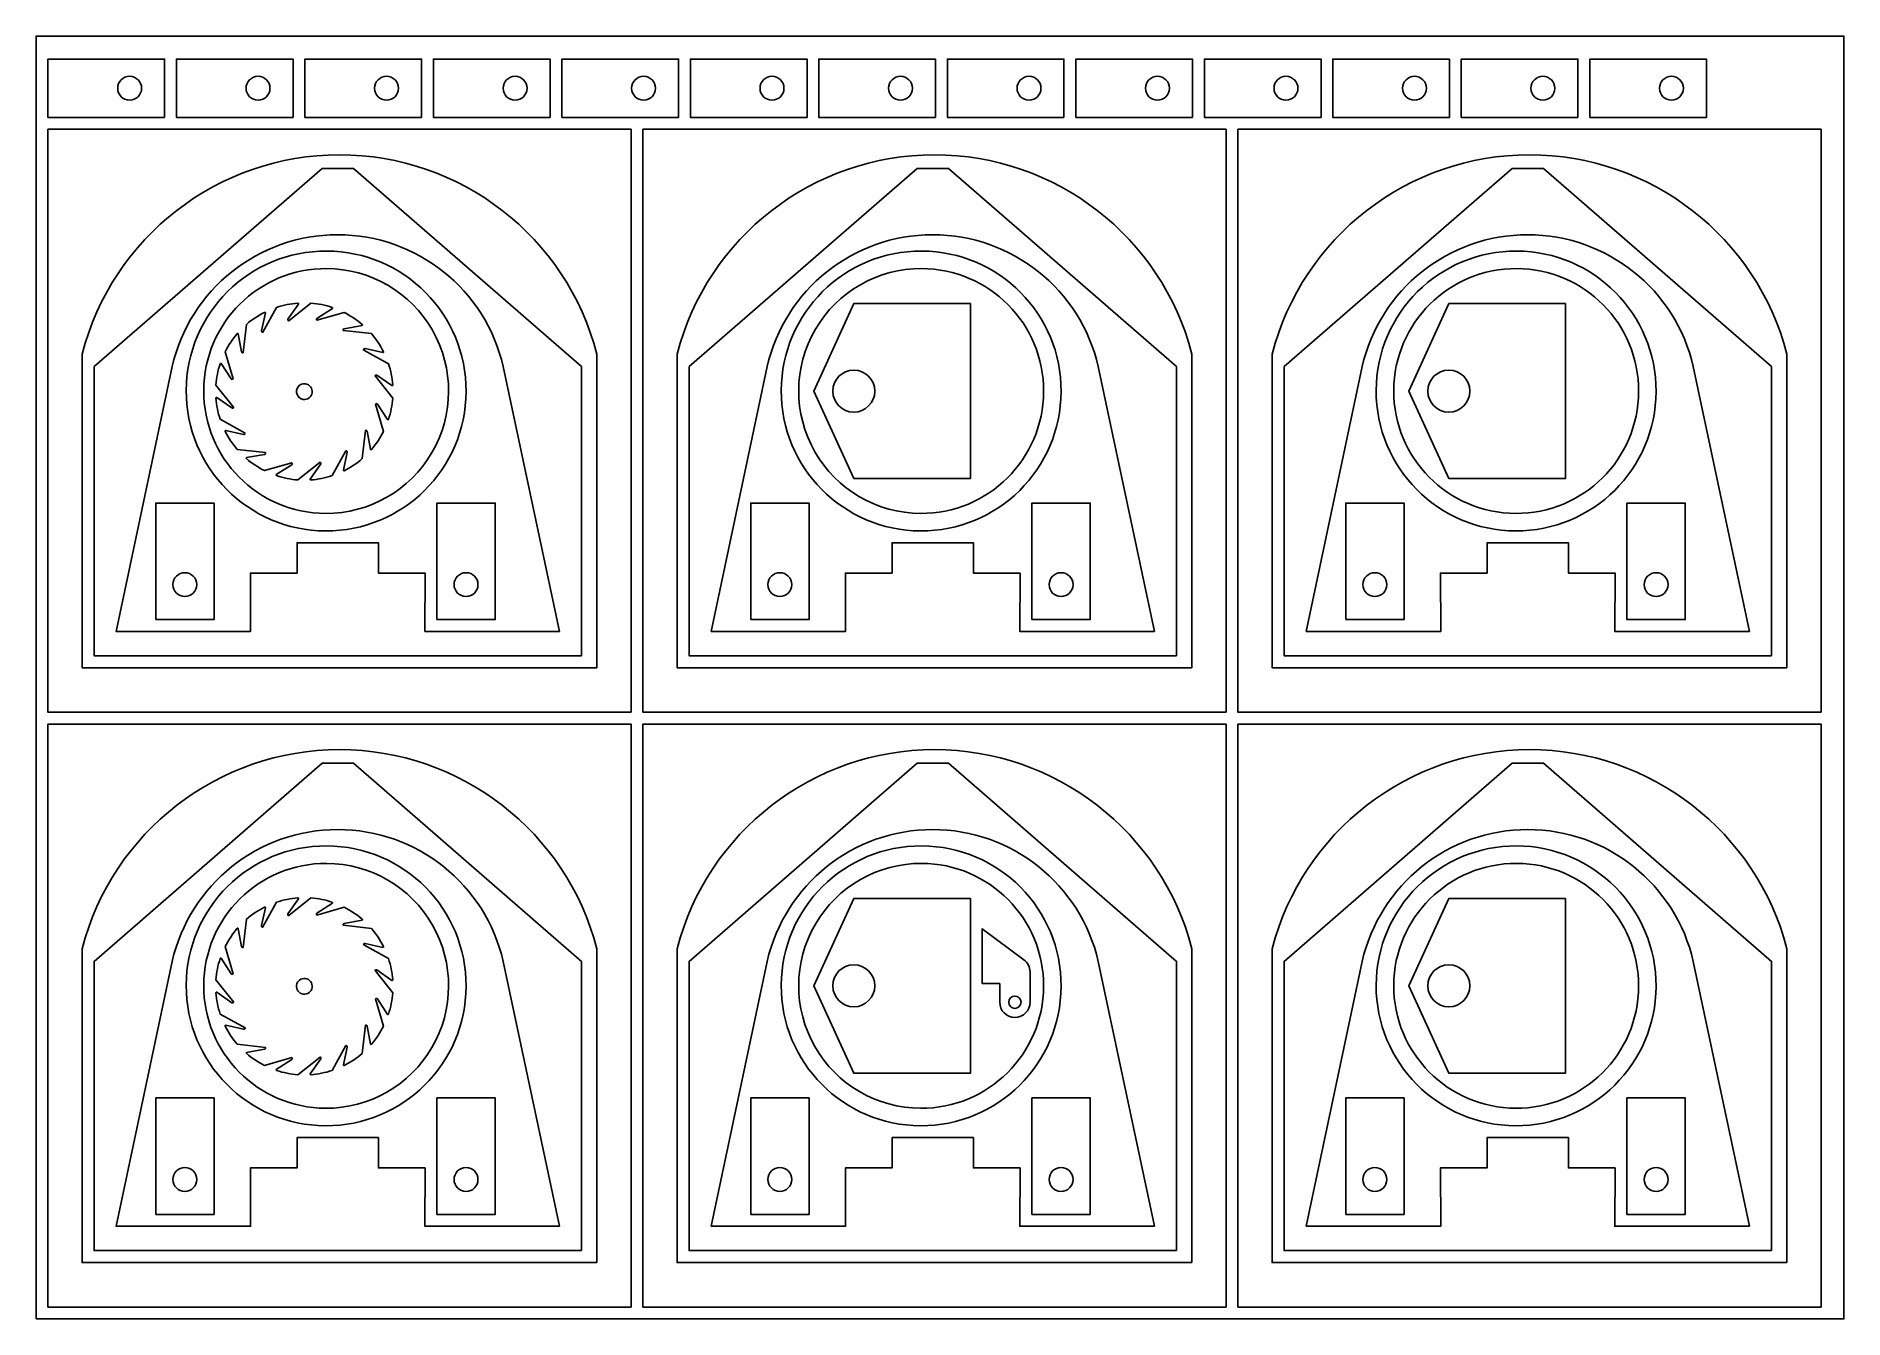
# Model space of a CAD drawing. Header units: metres. Extents: x 0 to 1550, y 0 to 1100.
import ezdxf

# ---------------------------------------------------------------- set-up
doc = ezdxf.new("R2010")
doc.units = ezdxf.units.M

msp = doc.modelspace()

# ---------------------------------------------------------------- linework, layer by layer
for points in [[(0, 0), (1550, 0), (1550, 1100), (0, 1100)], [(110.1, 1030.3), (10.1, 1030.3), (10.1, 1080.3), (110.1, 1080.3)], [(220.3, 1030.3), (120.3, 1030.3), (120.3, 1080.3), (220.3, 1080.3)], [(330.5, 1030.3), (230.5, 1030.3), (230.5, 1080.3), (330.5, 1080.3)], [(440.6, 1030.3), (340.6, 1030.3), (340.6, 1080.3), (440.6, 1080.3)], [(550.8, 1030.3), (450.8, 1030.3), (450.8, 1080.3), (550.8, 1080.3)], [(661, 1030.3), (561, 1030.3), (561, 1080.3), (661, 1080.3)], [(771.1, 1030.3), (671.1, 1030.3), (671.1, 1080.3), (771.1, 1080.3)], [(881.3, 1030.3), (781.3, 1030.3), (781.3, 1080.3), (881.3, 1080.3)], [(991.5, 1030.3), (891.5, 1030.3), (891.5, 1080.3), (991.5, 1080.3)], [(1101.7, 1030.3), (1001.7, 1030.3), (1001.7, 1080.3), (1101.7, 1080.3)], [(1211.8, 1030.3), (1111.8, 1030.3), (1111.8, 1080.3), (1211.8, 1080.3)], [(1322, 1030.3), (1222, 1030.3), (1222, 1080.3), (1322, 1080.3)], [(1432.2, 1030.3), (1332.2, 1030.3), (1332.2, 1080.3), (1432.2, 1080.3)], [(510.1, 520.2), (10.1, 520.2), (10.1, 1020.2), (510.1, 1020.2)], [(1020.3, 520.2), (520.3, 520.2), (520.3, 1020.2), (1020.3, 1020.2)], [(1530.5, 520.2), (1030.5, 520.2), (1030.5, 1020.2), (1530.5, 1020.2)], [(467.6, 568.6), (49.6, 568.6), (49.6, 816.6), (245.2, 986.6), (272, 986.6), (467.6, 816.6)], [(977.8, 568.6), (559.8, 568.6), (559.8, 816.6), (755.3, 986.6), (782.2, 986.6), (977.8, 816.6)], [(1488, 568.6), (1070, 568.6), (1070, 816.6), (1265.5, 986.6), (1292.4, 986.6), (1488, 816.6)], [(801.1, 870.6), (801.1, 720.6), (701.1, 720.6), (666.9, 795.6), (701.1, 870.6)], [(1311.3, 870.6), (1311.3, 720.6), (1211.3, 720.6), (1177, 795.6), (1211.3, 870.6)], [(102.5, 599.6), (102.5, 699.6), (152.5, 699.6), (152.5, 599.6)], [(343.6, 599.6), (343.6, 699.6), (393.6, 699.6), (393.6, 599.6)], [(612.7, 599.6), (612.7, 699.6), (662.7, 699.6), (662.7, 599.6)], [(853.8, 599.6), (853.8, 699.6), (903.8, 699.6), (903.8, 599.6)], [(1122.9, 599.6), (1122.9, 699.6), (1172.9, 699.6), (1172.9, 599.6)], [(1364, 599.6), (1364, 699.6), (1414, 699.6), (1414, 599.6)], [(510.1, 10.1), (10.1, 10.1), (10.1, 510.1), (510.1, 510.1)], [(1020.3, 10.1), (520.3, 10.1), (520.3, 510.1), (1020.3, 510.1)], [(1530.5, 10.1), (1030.5, 10.1), (1030.5, 510.1), (1530.5, 510.1)], [(467.6, 58.5), (49.6, 58.5), (49.6, 306.5), (245.2, 476.5), (272, 476.5), (467.6, 306.5)], [(977.8, 58.5), (559.8, 58.5), (559.8, 306.5), (755.3, 476.5), (782.2, 476.5), (977.8, 306.5)], [(1488, 58.5), (1070, 58.5), (1070, 306.5), (1265.5, 476.5), (1292.4, 476.5), (1488, 306.5)], [(801.1, 360.6), (801.1, 210.6), (701.1, 210.6), (666.9, 285.6), (701.1, 360.6)], [(1311.3, 360.6), (1311.3, 210.6), (1211.3, 210.6), (1177, 285.6), (1211.3, 360.6)], [(102.5, 89.5), (102.5, 189.5), (152.5, 189.5), (152.5, 89.5)], [(343.6, 89.5), (343.6, 189.5), (393.6, 189.5), (393.6, 89.5)], [(612.7, 89.5), (612.7, 189.5), (662.7, 189.5), (662.7, 89.5)], [(853.8, 89.5), (853.8, 189.5), (903.8, 189.5), (903.8, 89.5)], [(1122.9, 89.5), (1122.9, 189.5), (1172.9, 189.5), (1172.9, 89.5)], [(1364, 89.5), (1364, 189.5), (1414, 189.5), (1414, 89.5)]]:
    msp.add_lwpolyline(points, close=True)
for points in [[(90.4, 1055.3, 1), (69.9, 1055.3, 1)], [(200.5, 1055.3, 1), (180, 1055.3, 1)], [(310.7, 1055.3, 1), (290.2, 1055.3, 1)], [(420.9, 1055.3, 1), (400.4, 1055.3, 1)], [(531.1, 1055.3, 1), (510.6, 1055.3, 1)], [(641.2, 1055.3, 1), (620.7, 1055.3, 1)], [(751.4, 1055.3, 1), (730.9, 1055.3, 1)], [(861.6, 1055.3, 1), (841.1, 1055.3, 1)], [(971.7, 1055.3, 1), (951.2, 1055.3, 1)], [(1081.9, 1055.3, 1), (1061.4, 1055.3, 1)], [(1192.1, 1055.3, 1), (1171.6, 1055.3, 1)], [(1302.2, 1055.3, 1), (1281.7, 1055.3, 1)], [(1412.4, 1055.3, 1), (1391.9, 1055.3, 1)], [(480.8, 558.4), (480.8, 827.4, 0.773963), (39.4, 827.4), (39.4, 558.4)], [(991, 558.4), (991, 827.4, 0.773963), (549.6, 827.4), (549.6, 558.4)], [(1501.2, 558.4), (1501.2, 827.4, 0.773963), (1059.8, 827.4), (1059.8, 558.4)], [(448.6, 589.5), (400.5, 816.6, 0.796638), (116.6, 816.6), (68.6, 589.5), (183.9, 589.5), (183.7, 639.5), (223.7, 639.5), (223.7, 665.5), (293.5, 665.5), (293.5, 639.5), (333.5, 639.5), (333.3, 589.5)], [(249.2, 915.7, -1), (248.1, 675.7, -1)], [(958.8, 589.5), (910.7, 816.6, 0.796638), (626.8, 816.6), (578.8, 589.5), (694.1, 589.5), (693.9, 639.5), (733.9, 639.5), (733.9, 665.5), (803.7, 665.5), (803.7, 639.5), (843.7, 639.5), (843.4, 589.5)], [(759.4, 915.7, -1), (758.3, 675.7, -1)], [(1469, 589.5), (1420.9, 816.6, 0.796638), (1137, 816.6), (1089, 589.5), (1204.3, 589.5), (1204.1, 639.5), (1244.1, 639.5), (1244.1, 665.5), (1313.9, 665.5), (1313.9, 639.5), (1353.9, 639.5), (1353.6, 589.5)], [(1269.5, 915.7, -1), (1268.5, 675.7, -1)], [(249.1, 900.7, 1), (248.2, 690.7, 1)], [(759.3, 900.7, 1), (758.4, 690.7, 1)], [(1269.5, 900.7, 1), (1268.6, 690.7, 1)], [(180.3, 852.8, -0.061611), (195.8, 863.1, -0.631183), (196.6, 862.6), (193.2, 847.3, 0.535324), (194.4, 846.1, 0.006056), (194.4, 846.1), (206.1, 867.4, -0.061611), (224.4, 871, -0.631183), (224.9, 870.2), (215.9, 857.4, 0.535324), (216.5, 855.9, 0.006056), (216.6, 855.9), (235.6, 871, -0.061611), (253.9, 867.4, -0.631183), (254, 866.5), (240.8, 858, 0.535324), (240.8, 856.4, 0.006056), (240.8, 856.4), (264.1, 863.1, -0.061611), (279.6, 852.7, -0.631183), (279.4, 851.9), (264, 849.1, 0.535324), (263.3, 847.6, 0.006056), (263.4, 847.6), (287.5, 844.9, -0.061611), (297.9, 829.3, -0.631183), (297.3, 828.6), (282, 832, 0.535324), (280.8, 830.8, 0.006056), (280.9, 830.8), (302.1, 819.1, -0.061611), (305.8, 800.8, -0.631183), (305, 800.3), (292.1, 809.3, 0.535324), (290.6, 808.7, 0.006056), (290.6, 808.6), (305.8, 789.6, -0.061611), (302.1, 771.3, -0.631183), (301.2, 771.2), (292.8, 784.4, 0.535324), (291.1, 784.4, 0.006056), (291.1, 784.4), (297.8, 761, -0.061611), (287.5, 745.5, -0.631183), (286.6, 745.8), (283.8, 761.2, 0.535324), (282.3, 761.9, 0.006056), (282.3, 761.8), (279.6, 737.7, -0.061611), (264.1, 727.3, -0.631183), (263.4, 727.9), (266.7, 743.2, 0.535324), (265.6, 744.4, 0.006056), (265.5, 744.3), (253.8, 723.1, -0.061611), (235.5, 719.4, -0.631183), (235, 720.2), (244, 733.1, 0.535324), (243.4, 734.6, 0.006056), (243.4, 734.6), (224.4, 719.4, -0.061611), (206.1, 723.1, -0.631183), (205.9, 724), (219.1, 732.4, 0.535324), (219.2, 734.1, 0.006056), (219.1, 734.1), (195.8, 727.4, -0.061611), (180.3, 737.7, -0.631183), (180.5, 738.6), (195.9, 741.3, 0.535324), (196.6, 742.9, 0.006056), (196.6, 742.9), (172.4, 745.6, -0.061611), (162, 761.1, -0.631183), (162.6, 761.8), (177.9, 758.5, 0.535324), (179.1, 759.6, 0.006056), (179.1, 759.6), (157.8, 771.4, -0.061611), (154.2, 789.7, -0.631183), (154.9, 790.2), (167.8, 781.2, 0.535324), (169.3, 781.8, 0.006056), (169.3, 781.8), (154.2, 800.8, -0.061611), (157.8, 819.1, -0.631183), (158.7, 819.2), (167.2, 806.1, 0.535324), (168.8, 806, 0.006056), (168.8, 806.1), (162.1, 829.4, -0.061611), (172.5, 844.9, -0.631183), (173.3, 844.7), (176.1, 829.3, 0.535324), (177.6, 828.6, 0.006056), (177.6, 828.6)], [(701.1, 813.6, 1), (701.1, 777.6, 1)], [(1211.3, 813.6, 1), (1211.3, 777.6, 1)], [(230.9, 801.9, 1), (229, 788.5, 1)], [(127.5, 619.4, 1), (127.5, 639.9, 1)], [(368.6, 619.4, 1), (368.6, 639.9, 1)], [(637.7, 619.4, 1), (637.7, 639.9, 1)], [(878.8, 619.4, 1), (878.8, 639.9, 1)], [(1147.9, 619.4, 1), (1147.9, 639.9, 1)], [(1389, 619.4, 1), (1389, 639.9, 1)], [(480.8, 48.3), (480.8, 317.3, 0.773963), (39.4, 317.3), (39.4, 48.3)], [(991, 48.3), (991, 317.3, 0.773963), (549.6, 317.3), (549.6, 48.3)], [(1501.2, 48.3), (1501.2, 317.3, 0.773963), (1059.8, 317.3), (1059.8, 48.3)], [(448.6, 79.4), (400.5, 306.5, 0.796638), (116.6, 306.5), (68.6, 79.4), (183.9, 79.4), (183.7, 129.4), (223.7, 129.4), (223.7, 155.4), (293.5, 155.4), (293.5, 129.4), (333.5, 129.4), (333.3, 79.4)], [(958.8, 79.4), (910.7, 306.5, 0.796638), (626.8, 306.5), (578.8, 79.4), (694.1, 79.4), (693.9, 129.4), (733.9, 129.4), (733.9, 155.4), (803.7, 155.4), (803.7, 129.4), (843.7, 129.4), (843.4, 79.4)], [(1469, 79.4), (1420.9, 306.5, 0.796638), (1137, 306.5), (1089, 79.4), (1204.3, 79.4), (1204.1, 129.4), (1244.1, 129.4), (1244.1, 155.4), (1313.9, 155.4), (1313.9, 129.4), (1353.9, 129.4), (1353.6, 79.4)], [(249.2, 405.6, -1), (248.1, 165.6, -1)], [(759.4, 405.6, -1), (758.3, 165.6, -1)], [(1269.5, 405.6, -1), (1268.5, 165.6, -1)], [(249.1, 390.6, 1), (248.2, 180.6, 1)], [(759.3, 390.6, 1), (758.4, 180.6, 1)], [(1269.5, 390.6, 1), (1268.6, 180.6, 1)], [(180.3, 342.7, -0.061611), (195.8, 353.1, -0.631183), (196.6, 352.5), (193.2, 337.2, 0.535324), (194.4, 336, 0.006056), (194.4, 336.1), (206.1, 357.3, -0.061611), (224.4, 361, -0.631183), (224.9, 360.2), (215.9, 347.3, 0.535324), (216.5, 345.8, 0.006056), (216.6, 345.8), (235.6, 361, -0.061611), (253.9, 357.3, -0.631183), (254, 356.4), (240.8, 348, 0.535324), (240.8, 346.3, 0.006056), (240.8, 346.3), (264.1, 353, -0.061611), (279.6, 342.7, -0.631183), (279.4, 341.8), (264, 339, 0.535324), (263.3, 337.5, 0.006056), (263.4, 337.5), (287.5, 334.8, -0.061611), (297.9, 319.3, -0.631183), (297.3, 318.6), (282, 321.9, 0.535324), (280.8, 320.8, 0.006056), (280.9, 320.7), (302.1, 309, -0.061611), (305.8, 290.7, -0.631183), (305, 290.2), (292.1, 299.2, 0.535324), (290.6, 298.6, 0.006056), (290.6, 298.6), (305.8, 279.6, -0.061611), (302.1, 261.3, -0.631183), (301.2, 261.1), (292.8, 274.3, 0.535324), (291.1, 274.4, 0.006056), (291.1, 274.3), (297.8, 251, -0.061611), (287.5, 235.5, -0.631183), (286.6, 235.7), (283.8, 251.1, 0.535324), (282.3, 251.8, 0.006056), (282.3, 251.8), (279.6, 227.6, -0.061611), (264.1, 217.2, -0.631183), (263.4, 217.8), (266.7, 233.1, 0.535324), (265.6, 234.3, 0.006056), (265.5, 234.3), (253.8, 213, -0.061611), (235.5, 209.4, -0.631183), (235, 210.1), (244, 223, 0.535324), (243.4, 224.5, 0.006056), (243.4, 224.5), (224.4, 209.4, -0.061611), (206.1, 213, -0.631183), (205.9, 213.9), (219.1, 222.4, 0.535324), (219.2, 224, 0.006056), (219.1, 224), (195.8, 217.3, -0.061611), (180.3, 227.7, -0.631183), (180.5, 228.5), (195.9, 231.3, 0.535324), (196.6, 232.8, 0.006056), (196.6, 232.8), (172.4, 235.5, -0.061611), (162, 251, -0.631183), (162.6, 251.8), (177.9, 248.4, 0.535324), (179.1, 249.6, 0.006056), (179.1, 249.6), (157.8, 261.3, -0.061611), (154.2, 279.6, -0.631183), (154.9, 280.1), (167.8, 271.1, 0.535324), (169.3, 271.7, 0.006056), (169.3, 271.8), (154.2, 290.8, -0.061611), (157.8, 309.1, -0.631183), (158.7, 309.2), (167.2, 296, 0.535324), (168.8, 296, 0.006056), (168.8, 296), (162.1, 319.3, -0.061611), (172.5, 334.9, -0.631183), (173.3, 334.6), (176.1, 319.2, 0.535324), (177.6, 318.5, 0.006056), (177.6, 318.6)], [(852.2, 297.5), (852.2, 271.5, -1), (826.2, 271.5), (826.2, 287.5), (811.2, 287.5), (811.2, 334.5), (847, 307.9, -0.237253)], [(701.1, 303.6, 1), (701.1, 267.6, 1)], [(1211.3, 303.6, 1), (1211.3, 267.6, 1)], [(230.9, 291.8, 1), (229, 278.5, 1)], [(834, 271.5, 1), (844.5, 271.5, 1)], [(127.5, 109.3, 1), (127.5, 129.8, 1)], [(368.6, 109.3, 1), (368.6, 129.8, 1)], [(637.7, 109.3, 1), (637.7, 129.8, 1)], [(878.8, 109.3, 1), (878.8, 129.8, 1)], [(1147.9, 109.3, 1), (1147.9, 129.8, 1)], [(1389, 109.3, 1), (1389, 129.8, 1)]]:
    msp.add_lwpolyline(points, format="xyb", close=True)

doc.saveas('drawing.dxf')
